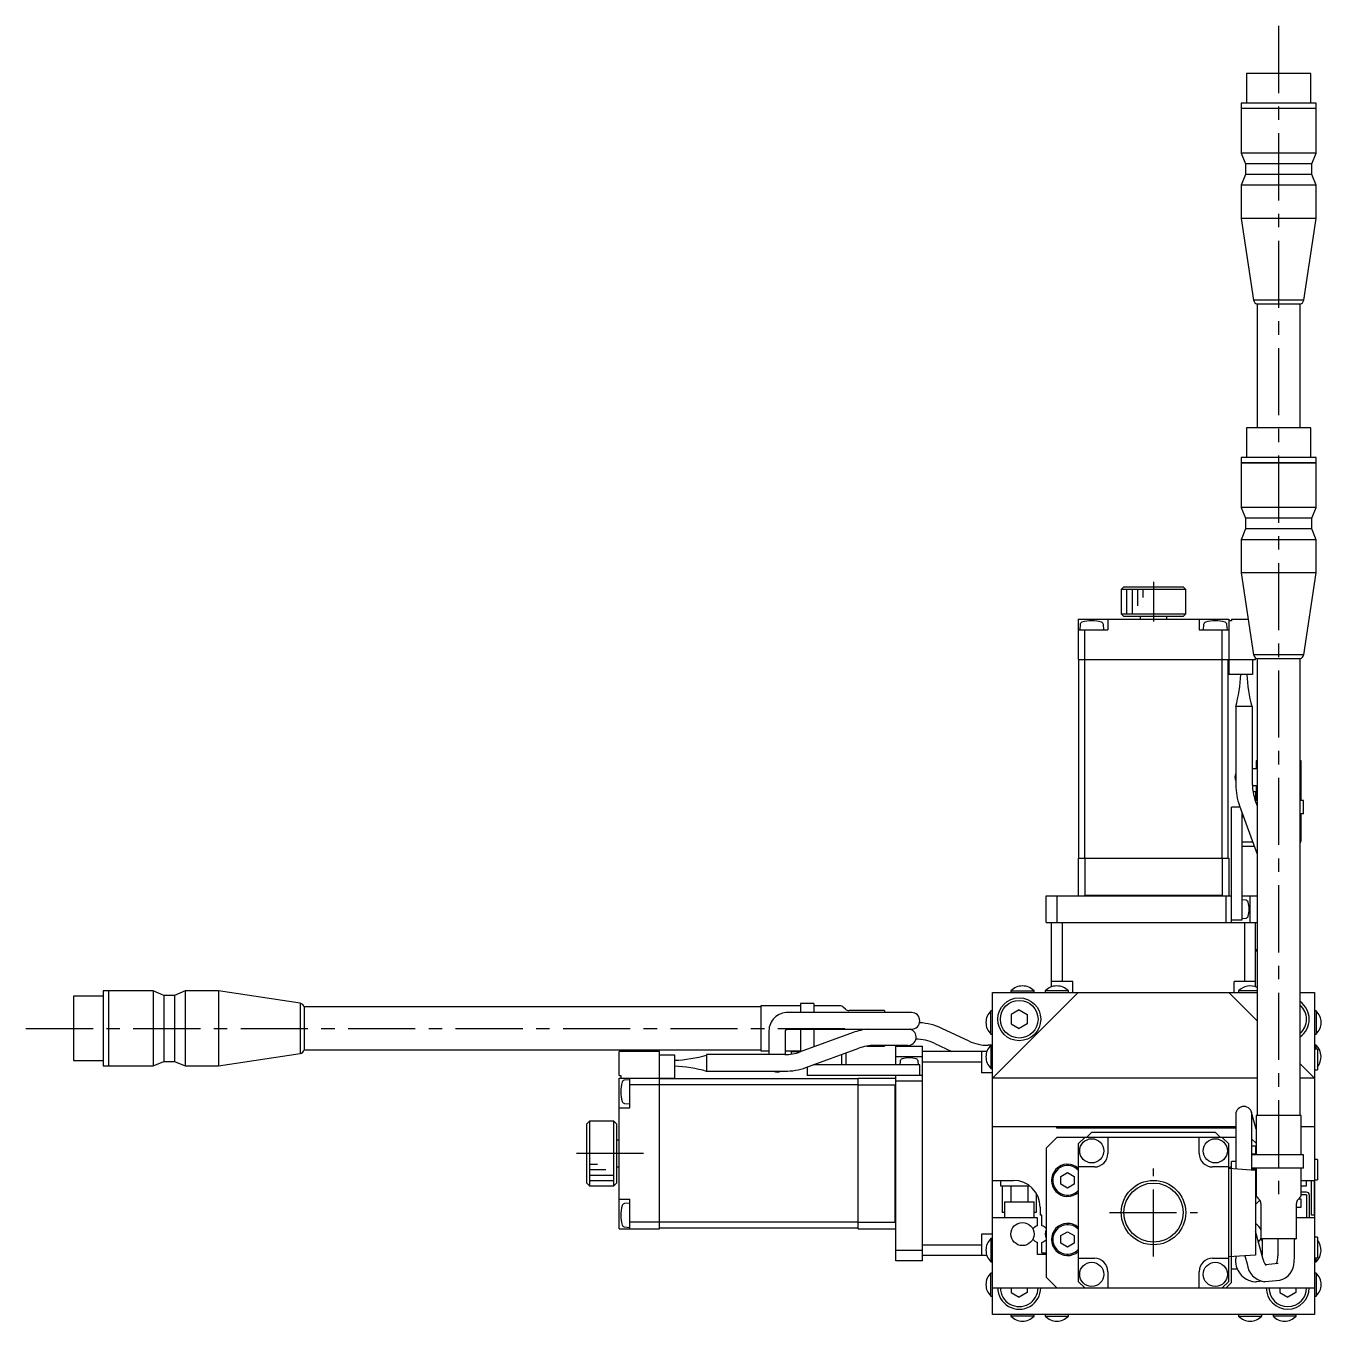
# Model space of a CAD drawing. Extents: x -607 to 414, y 17 to 776.
# Drawn here: x -347.1 to -106, y 534.6 to 775.8 of the extents above; entities that cross this region are included whole.
import ezdxf

# ---------------------------------------------------------------- set-up
doc = ezdxf.new("R2010")
doc.units = 0
doc.header["$LTSCALE"] = 10
doc.linetypes.add('CENTER', pattern=[2, 1.25, -0.25, 0.25, -0.25])
doc.layers.add('1', color=7, linetype='CONTINUOUS')

msp = doc.modelspace()

# ---------------------------------------------------------------- linework, layer by layer
at = {"layer": '1', "color": 4, "linetype": 'CENTER'}
for p, q in [((-113.879256, 775.768523), (-113.879256, 555.768523)), ((-137.179256, 672.275629), (-137.179256, 664.875629)), ((-347.12215, 589.125629), (-192.12215, 589.125629)), ((-232.12215, 565.825629), (-247.12215, 565.825629)), ((-137.179256, 546.625629), (-137.179256, 563.025629)), ((-145.379256, 554.825629), (-128.979256, 554.825629))]:
    msp.add_line(p, q, dxfattribs=at)
at = {"layer": '1', "color": 7, "linetype": 'CONTINUOUS'}
for p, q in [((-119.879254, 766.911417), (-119.879254, 761.411416)), ((-107.879258, 766.911417), (-119.879254, 766.911417)), ((-107.879258, 761.411416), (-107.879258, 766.911417)), ((-120.879255, 761.411416), (-120.879255, 760.411414)), ((-106.879257, 761.411416), (-120.879255, 761.411416)), ((-120.829255, 760.411414), (-120.879255, 760.361414)), ((-106.879257, 760.411414), (-120.879255, 760.411414)), ((-120.879255, 760.361414), (-120.879255, 752.104414)), ((-106.879257, 760.361414), (-120.879255, 760.361414)), ((-106.879257, 760.361414), (-106.929257, 760.411414)), ((-106.879257, 760.411414), (-106.879257, 761.411416)), ((-106.879257, 752.104414), (-106.879257, 760.361414)), ((-120.879255, 752.104414), (-120.029256, 750.104414)), ((-106.879257, 752.104414), (-120.879255, 752.104414)), ((-120.029256, 750.104414), (-120.029256, 748.104414)), ((-107.729256, 750.104414), (-120.029256, 750.104414)), ((-107.729256, 750.104414), (-106.879257, 752.104414)), ((-107.729256, 748.104414), (-107.729256, 750.104414)), ((-120.029256, 748.104414), (-120.879255, 746.104414)), ((-107.729256, 748.104414), (-120.029256, 748.104414)), ((-106.879257, 746.104414), (-107.729256, 748.104414)), ((-120.879255, 746.104414), (-120.879255, 739.911415)), ((-106.879257, 746.104414), (-120.879255, 746.104414)), ((-106.879257, 739.911415), (-106.879257, 746.104414)), ((-120.879255, 739.911415), (-118.563581, 724.677433)), ((-106.879257, 739.911415), (-120.879255, 739.911415)), ((-109.19493, 724.677433), (-106.879257, 739.911415)), ((-109.19493, 724.677433), (-118.563581, 724.677433)), ((-117.879256, 723.953759), (-117.879256, 700.911417)), ((-109.879256, 723.953759), (-117.879256, 723.953759)), ((-109.879256, 700.911417), (-109.879256, 723.953759)), ((-119.879254, 700.911417), (-119.879254, 695.411416)), ((-107.879258, 700.911417), (-119.879254, 700.911417)), ((-107.879258, 695.411416), (-107.879258, 700.911417)), ((-120.879255, 695.411416), (-120.879255, 694.411414)), ((-106.879257, 695.411416), (-120.879255, 695.411416)), ((-106.879257, 694.411414), (-106.879257, 695.411416)), ((-120.829255, 694.411414), (-120.879255, 694.361414)), ((-106.879257, 694.411414), (-120.879255, 694.411414)), ((-120.879255, 694.361414), (-120.879255, 686.104414)), ((-106.879257, 694.361414), (-120.879255, 694.361414)), ((-106.879257, 694.361414), (-106.929257, 694.411414)), ((-106.879257, 686.104414), (-106.879257, 694.361414)), ((-120.879255, 686.104414), (-120.029256, 684.104414)), ((-106.879257, 686.104414), (-120.879255, 686.104414)), ((-107.729256, 684.104414), (-106.879257, 686.104414)), ((-120.029256, 684.104414), (-120.029256, 682.104414)), ((-107.729256, 684.104414), (-120.029256, 684.104414)), ((-107.729256, 682.104414), (-107.729256, 684.104414)), ((-120.029256, 682.104414), (-120.879255, 680.104414)), ((-120.879255, 680.104414), (-120.879255, 673.911415)), ((-106.879257, 680.104414), (-120.879255, 680.104414)), ((-107.729256, 682.104414), (-120.029256, 682.104414)), ((-106.879257, 680.104414), (-107.729256, 682.104414)), ((-106.879257, 673.911415), (-106.879257, 680.104414)), ((-120.879255, 673.911415), (-118.563582, 658.677433)), ((-106.879257, 673.911415), (-120.879255, 673.911415)), ((-109.194931, 658.677433), (-106.879257, 673.911415)), ((-142.679256, 671.325629), (-143.179256, 670.825629)), ((-131.179256, 670.825629), (-143.179256, 670.825629)), ((-143.179256, 670.825629), (-143.179256, 666.325629)), ((-142.679256, 671.325629), (-131.679256, 671.325629)), ((-131.179256, 670.825629), (-131.679256, 671.325629)), ((-131.179256, 666.325629), (-131.179256, 670.825629)), ((-143.179256, 666.325629), (-131.179256, 666.325629)), ((-143.179256, 666.325629), (-142.679256, 665.825629)), ((-131.679256, 665.825629), (-142.679256, 665.825629)), ((-139.679256, 665.825629), (-139.679256, 665.325629)), ((-134.679256, 665.325629), (-134.679256, 665.825629)), ((-131.679256, 665.825629), (-131.179256, 666.325629)), ((-151.179256, 665.325629), (-123.179256, 665.325629)), ((-151.179256, 665.325629), (-151.179256, 657.825629)), ((-151.179256, 663.325629), (-145.679256, 663.325629)), ((-150.843055, 664.310909), (-150.929256, 663.325629)), ((-149.979256, 657.825629), (-149.979256, 663.325629)), ((-146.429256, 663.325629), (-146.515457, 664.310909)), ((-145.679256, 665.325629), (-145.679256, 663.325629)), ((-128.679256, 665.325629), (-128.679256, 663.325629)), ((-128.679256, 663.325629), (-123.179256, 663.325629)), ((-127.843055, 664.310909), (-127.929256, 663.325629)), ((-124.379256, 657.825629), (-124.379256, 663.325629)), ((-123.429256, 663.325629), (-123.515457, 664.310909)), ((-123.179256, 665.325629), (-123.179256, 655.025629)), ((-122.679256, 665.025629), (-123.179256, 665.025629)), ((-122.679256, 665.325629), (-122.679256, 665.025629)), ((-122.679256, 665.325629), (-119.574155, 665.325629)), ((-109.194931, 658.677433), (-118.563582, 658.677433)), ((-151.179256, 657.825629), (-118.179256, 657.825629)), ((-151.079256, 620.825629), (-151.079256, 657.825629)), ((-149.937834, 620.825629), (-149.937834, 657.825629)), ((-124.420677, 620.825629), (-124.420677, 657.825629)), ((-123.279256, 620.825629), (-123.279256, 657.825629)), ((-118.779256, 657.825629), (-118.779256, 655.025629)), ((-118.179256, 657.825629), (-118.179256, 658.102492)), ((-117.879256, 657.953759), (-117.879256, 572.911415)), ((-109.879256, 657.953759), (-117.879256, 657.953759)), ((-109.879256, 572.911415), (-109.879256, 657.953759)), ((-118.779256, 655.025629), (-123.179256, 655.025629)), ((-118.754256, 649.025629), (-121.879256, 649.025629)), ((-121.854256, 649.025629), (-121.854256, 634.488899)), ((-118.754256, 634.488899), (-118.754256, 649.025629)), ((-117.879256, 637.438707), (-118.754256, 637.438707)), ((-117.879256, 638.911415), (-118.079256, 638.911415)), ((-118.079256, 638.911415), (-118.079256, 637.438707)), ((-109.679256, 638.911415), (-109.879256, 638.911415)), ((-109.679256, 631.575629), (-109.679256, 638.911415)), ((-118.752921, 634.338707), (-117.879256, 634.338707)), ((-118.079256, 634.338707), (-118.079256, 631.575629)), ((-118.659293, 633.225629), (-118.179256, 633.225629)), ((-118.179256, 633.225629), (-118.179256, 631.575629)), ((-121.080203, 630.325629), (-122.679256, 630.325629)), ((-122.679256, 608.825629), (-122.679256, 630.325629)), ((-121.157705, 630.538566), (-117.879256, 621.531101)), ((-118.179256, 631.725629), (-118.28967, 631.725629)), ((-118.249256, 631.725629), (-118.249256, 631.611491)), ((-117.879256, 630.594895), (-118.244658, 631.598829)), ((-117.879256, 631.575629), (-118.236214, 631.575629)), ((-109.279256, 631.575629), (-109.879256, 631.575629)), ((-109.279256, 629.075629), (-109.279256, 631.575629)), ((-120.679256, 609.325629), (-120.679256, 629.224036)), ((-120.679256, 628.925629), (-120.570644, 628.925629)), ((-120.679256, 628.510308), (-120.41948, 628.510308)), ((-109.279256, 629.075629), (-109.879256, 629.075629)), ((-109.679256, 624.225629), (-109.679256, 629.075629)), ((-120.679256, 623.842874), (-118.720673, 623.842874)), ((-120.679256, 623.025629), (-118.42322, 623.025629)), ((-151.179256, 620.825629), (-151.179256, 613.825629)), ((-151.179256, 620.825629), (-123.179256, 620.825629)), ((-149.979256, 620.825629), (-149.979256, 613.925629)), ((-124.379256, 620.825629), (-124.379256, 613.925629)), ((-123.179256, 620.825629), (-123.179256, 613.825629)), ((-157.179256, 608.825629), (-157.179256, 613.825629)), ((-157.179256, 613.825629), (-122.679256, 613.825629)), ((-155.179256, 613.825629), (-155.179256, 608.825629)), ((-150.079256, 613.825629), (-149.979256, 613.925629)), ((-149.979256, 613.925629), (-124.379256, 613.925629)), ((-124.379256, 613.925629), (-124.279256, 613.825629)), ((-123.679256, 608.825629), (-123.679256, 613.825629)), ((-120.679256, 613.825629), (-117.879256, 613.825629)), ((-119.996468, 613.015893), (-120.679256, 613.075629)), ((-119.179256, 608.825629), (-119.179256, 613.825629)), ((-157.179256, 608.825629), (-117.879256, 608.825629)), ((-156.179256, 596.854056), (-156.179256, 608.825629)), ((-154.179256, 608.825629), (-154.179256, 597.825629)), ((-122.679256, 609.325629), (-120.679256, 609.325629)), ((-120.679256, 609.575629), (-119.996468, 609.635365)), ((-120.179256, 597.825629), (-120.179256, 608.825629)), ((-118.179256, 596.854056), (-118.179256, 608.825629)), ((-117.879256, 603.994395), (-118.179256, 603.351044)), ((-331.765041, 596.125628), (-332.765043, 596.125628)), ((-332.765043, 596.125628), (-332.765043, 582.12563)), ((-331.715041, 596.125628), (-331.765041, 596.075628)), ((-331.765041, 596.125628), (-331.765041, 582.12563)), ((-323.458041, 596.125628), (-331.715041, 596.125628)), ((-331.715041, 596.125628), (-331.715041, 582.12563)), ((-321.458041, 595.275629), (-323.458041, 596.125628)), ((-323.458041, 596.125628), (-323.458041, 582.12563)), ((-317.458041, 596.125628), (-319.458041, 595.275629)), ((-311.265042, 596.125628), (-317.458041, 596.125628)), ((-317.458041, 596.125628), (-317.458041, 582.12563)), ((-296.031059, 593.809955), (-311.265042, 596.125628)), ((-311.265042, 596.125628), (-311.265042, 582.12563)), ((-167.179257, 579.825629), (-151.179257, 595.825629)), ((-167.179256, 595.825629), (-117.879256, 595.825629)), ((-167.179256, 535.825629), (-167.179256, 595.825629)), ((-163.729256, 596.117877), (-163.729256, 595.825629)), ((-163.729256, 596.117877), (-159.429256, 596.117877)), ((-159.429256, 595.825629), (-159.429256, 596.117877)), ((-157.329256, 596.117877), (-157.329256, 595.825629)), ((-153.029256, 596.117877), (-157.329256, 596.117877)), ((-152.179256, 597.825629), (-156.179256, 597.825629)), ((-153.029256, 595.825629), (-153.029256, 596.117877)), ((-152.179256, 595.825629), (-152.179256, 597.825629)), ((-123.179256, 595.82563), (-117.879256, 590.525629)), ((-122.179256, 595.825629), (-122.179256, 597.825629)), ((-118.179256, 597.825629), (-122.179256, 597.825629)), ((-121.329256, 596.117877), (-121.329256, 595.825629)), ((-117.879256, 596.117877), (-121.329256, 596.117877)), ((-109.879256, 595.825629), (-107.179256, 595.825629)), ((-107.179256, 595.825629), (-107.179256, 535.825629)), ((-332.765043, 595.125627), (-338.265044, 595.125627)), ((-338.265044, 595.125627), (-338.265044, 583.125631)), ((-319.458041, 595.275629), (-321.458041, 595.275629)), ((-321.458041, 595.275629), (-321.458041, 582.975629)), ((-319.458041, 595.275629), (-319.458041, 582.975629)), ((-296.031059, 593.809955), (-296.031059, 584.441303)), ((-202.929256, 593.325629), (-210.265042, 593.325629)), ((-210.265042, 593.325629), (-210.265042, 584.925629)), ((-202.929256, 593.725629), (-202.929256, 592.081197)), ((-200.429256, 593.725629), (-202.929256, 593.725629)), ((-200.429256, 593.725629), (-200.429256, 592.081197)), ((-195.579256, 593.325629), (-200.429256, 593.325629)), ((-210.265042, 593.125629), (-295.307386, 593.125629)), ((-295.307386, 593.125629), (-295.307386, 585.125629)), ((-182.242334, 592.081197), (-205.242334, 592.081197)), ((-194.557935, 592.718522), (-194.872149, 593.032736)), ((-187.265042, 592.425629), (-193.850829, 592.425629)), ((-187.265042, 592.425629), (-187.265042, 592.081197)), ((-167.179256, 592.375629), (-167.471503, 592.375629)), ((-167.471503, 588.075629), (-167.471503, 592.375629)), ((-162.179256, 592.55768), (-163.679256, 591.691654)), ((-163.679256, 591.691654), (-163.679256, 589.959604)), ((-162.179256, 592.55768), (-160.679256, 591.691654)), ((-160.679256, 591.691654), (-160.679256, 589.959604)), ((-106.887008, 592.375629), (-107.179256, 592.375629)), ((-106.887008, 592.375629), (-106.887008, 588.075629)), ((-208.792334, 588.651812), (-208.792334, 584.250629)), ((-205.692334, 588.651812), (-205.691998, 588.663854)), ((-205.692334, 584.251964), (-205.692334, 588.651812)), ((-205.691998, 588.663854), (-205.688479, 588.69261)), ((-205.688479, 588.69261), (-205.682616, 588.716554)), ((-205.682616, 588.716554), (-205.675296, 588.737448)), ((-205.675296, 588.737448), (-205.666923, 588.756227)), ((-205.666923, 588.756227), (-205.657717, 588.773422)), ((-205.657717, 588.773422), (-205.64781, 588.789364)), ((-205.64781, 588.789364), (-205.637288, 588.804264)), ((-205.637288, 588.804264), (-205.626219, 588.818265)), ((-205.626219, 588.818265), (-205.614655, 588.831465)), ((-205.614655, 588.831465), (-205.602639, 588.843936)), ((-205.602639, 588.843936), (-205.588789, 588.857014)), ((-205.588789, 588.857014), (-205.574528, 588.869264)), ((-205.574528, 588.869264), (-205.559928, 588.880713)), ((-205.559928, 588.880713), (-205.545019, 588.891415)), ((-205.545019, 588.891415), (-205.529825, 588.901412)), ((-205.529825, 588.901412), (-205.514369, 588.910736)), ((-205.514369, 588.910736), (-205.498674, 588.919414)), ((-205.498674, 588.919414), (-205.48276, 588.927468)), ((-205.48276, 588.927468), (-205.466647, 588.934916)), ((-205.466647, 588.934916), (-205.450352, 588.941772)), ((-205.450352, 588.941772), (-205.433894, 588.94805)), ((-205.433894, 588.94805), (-205.417291, 588.95376)), ((-205.417291, 588.95376), (-205.400557, 588.958912)), ((-205.400557, 588.958912), (-205.383709, 588.963514)), ((-205.383709, 588.963514), (-205.366762, 588.967573)), ((-205.366762, 588.967573), (-205.349732, 588.971094)), ((-205.349732, 588.971094), (-205.332632, 588.974083)), ((-205.332632, 588.974083), (-205.315479, 588.976544)), ((-205.315479, 588.976544), (-205.298285, 588.978481)), ((-205.298285, 588.978481), (-205.281065, 588.979898)), ((-205.281065, 588.979898), (-205.263833, 588.980797)), ((-205.263833, 588.980797), (-205.247531, 588.981174)), ((-205.247531, 588.981174), (-205.242334, 588.981197)), ((-205.242334, 588.981197), (-182.242334, 588.981197)), ((-202.929256, 588.981197), (-202.929256, 584.76867)), ((-200.429256, 588.981197), (-200.429256, 585.678596)), ((-171.533433, 586.767328), (-176.578039, 589.119667)), ((-163.679256, 589.959604), (-162.179256, 589.093578)), ((-160.679256, 589.959604), (-162.179256, 589.093578)), ((-193.110622, 588.342361), (-202.952455, 584.760226)), ((-177.888156, 586.310112), (-174.704671, 584.825629)), ((-167.471503, 588.075629), (-167.179256, 588.075629)), ((-107.179256, 588.075629), (-106.887008, 588.075629)), ((-311.265042, 582.12563), (-296.031059, 584.441303)), ((-295.307386, 585.125629), (-210.265042, 585.125629)), ((-229.179256, 584.825629), (-236.679256, 584.825629)), ((-236.679256, 580.325629), (-236.679256, 584.825629)), ((-229.179256, 551.825629), (-229.179256, 584.825629)), ((-229.179256, 584.225629), (-226.379256, 584.225629)), ((-226.379256, 584.225629), (-226.379256, 579.825629)), ((-205.842526, 584.250629), (-220.379256, 584.250629)), ((-220.379256, 584.250629), (-220.379256, 581.125629)), ((-210.265042, 584.925629), (-208.792334, 584.925629)), ((-205.692334, 584.925629), (-202.929256, 584.925629)), ((-204.579256, 584.345592), (-204.579256, 584.825629)), ((-204.579256, 584.825629), (-202.929256, 584.825629)), ((-203.079256, 584.825629), (-203.079256, 584.715215)), ((-203.079256, 584.755629), (-202.965118, 584.755629)), ((-201.892193, 581.847179), (-192.050359, 585.429314)), ((-195.196501, 582.325629), (-195.196501, 584.284212)), ((-194.379256, 582.325629), (-194.379256, 584.581665)), ((-190.539287, 585.825629), (-187.265042, 585.825629)), ((-182.923559, 585.938911), (-189.160289, 585.938911)), ((-187.265042, 585.938911), (-187.265042, 585.825629)), ((-185.179256, 585.825629), (-180.179256, 585.825629)), ((-185.179256, 582.325629), (-185.179256, 585.825629)), ((-180.179256, 583.825629), (-185.179256, 583.825629)), ((-180.179256, 545.825629), (-180.179256, 585.825629)), ((-168.207683, 584.825629), (-180.179256, 584.825629)), ((-169.179256, 584.825629), (-169.179256, 580.825629)), ((-167.179256, 585.975629), (-167.962309, 585.975629)), ((-167.471503, 585.975629), (-167.471503, 581.675629)), ((-106.887008, 585.975629), (-107.179256, 585.975629)), ((-106.679256, 585.225629), (-107.179256, 585.225629)), ((-106.887008, 585.225629), (-106.887008, 585.975629)), ((-106.679256, 585.225629), (-106.679256, 581.425629)), ((-338.265044, 583.125631), (-332.765043, 583.125631)), ((-332.765043, 582.12563), (-331.765041, 582.12563)), ((-331.765041, 582.17563), (-331.715041, 582.12563)), ((-331.715041, 582.12563), (-323.458041, 582.12563)), ((-323.458041, 582.12563), (-321.458041, 582.975629)), ((-321.458041, 582.975629), (-319.458041, 582.975629)), ((-319.458041, 582.975629), (-317.458041, 582.12563)), ((-317.458041, 582.12563), (-311.265042, 582.12563)), ((-201.679256, 581.924682), (-201.679256, 580.325629)), ((-180.679256, 582.325629), (-200.577663, 582.325629)), ((-200.279256, 582.325629), (-200.279256, 582.43424)), ((-199.863934, 582.325629), (-199.863934, 582.585405)), ((-184.36952, 583.008416), (-184.429256, 582.325629)), ((-180.929256, 582.325629), (-180.988992, 583.008416)), ((-180.679256, 580.325629), (-180.679256, 582.325629)), ((-169.179256, 582.825629), (-180.179256, 582.825629)), ((-167.471503, 581.675629), (-167.179256, 581.675629)), ((-109.879256, 582.525629), (-107.179256, 579.825629)), ((-107.179256, 581.425629), (-106.679256, 581.425629)), ((-236.679256, 580.325629), (-236.379256, 580.325629)), ((-236.679256, 579.825629), (-226.379256, 579.825629)), ((-236.679256, 551.825629), (-236.679256, 579.825629)), ((-236.379256, 580.325629), (-236.379256, 579.825629)), ((-234.679256, 579.575629), (-235.664535, 579.489428)), ((-234.679256, 574.325629), (-234.679256, 579.825629)), ((-192.179256, 579.725629), (-229.179256, 579.725629)), ((-220.379256, 581.150629), (-205.842526, 581.150629)), ((-180.179256, 580.325629), (-201.679256, 580.325629)), ((-192.179256, 579.825629), (-185.179256, 579.825629)), ((-192.179256, 551.825629), (-192.179256, 579.825629)), ((-185.179256, 545.825629), (-185.179256, 580.325629)), ((-180.179256, 579.325629), (-185.179256, 579.325629)), ((-167.179256, 580.825629), (-169.179256, 580.825629)), ((-117.879256, 579.825629), (-167.179257, 579.825629)), ((-107.179257, 579.825629), (-109.879256, 579.825629)), ((-229.179256, 578.625629), (-234.679256, 578.625629)), ((-192.179256, 578.584208), (-229.179256, 578.584208)), ((-192.179256, 578.625629), (-185.279256, 578.625629)), ((-185.279256, 578.625629), (-185.179256, 578.725629)), ((-185.279256, 553.025629), (-185.279256, 578.625629)), ((-236.679256, 574.325629), (-234.679256, 574.325629)), ((-235.664535, 575.16183), (-234.679256, 575.075629)), ((-242.179256, 571.825629), (-242.679256, 571.325629)), ((-242.179256, 571.825629), (-242.179256, 559.825629)), ((-237.679256, 571.825629), (-242.179256, 571.825629)), ((-237.679256, 559.825629), (-237.679256, 571.825629)), ((-237.179256, 571.325629), (-237.679256, 571.825629)), ((-121.86158, 573.104147), (-121.86158, 562.983488)), ((-118.079256, 570.381954), (-118.912691, 573.492375)), ((-118.86158, 562.773708), (-118.86158, 573.104147)), ((-118.079256, 572.911415), (-118.079256, 565.575629)), ((-109.679256, 572.911415), (-118.079256, 572.911415)), ((-109.679256, 565.575629), (-109.679256, 572.911415)), ((-242.679256, 560.325629), (-242.679256, 571.325629)), ((-237.179256, 571.325629), (-237.179256, 560.325629)), ((-167.179257, 570.825629), (-121.86158, 570.825629)), ((-155.179256, 570.525629), (-155.179256, 570.825629)), ((-121.86158, 570.525629), (-155.179256, 570.525629)), ((-148.679256, 569.825629), (-149.679256, 568.825629)), ((-148.679256, 569.825629), (-125.679256, 569.825629)), ((-124.679256, 568.825629), (-125.679256, 569.825629)), ((-118.198139, 570.825629), (-118.079256, 570.825629)), ((-109.679256, 570.825629), (-107.179256, 570.825629)), ((-236.679256, 568.325629), (-237.179256, 568.325629)), ((-155.179256, 568.825629), (-157.179256, 566.825629)), ((-157.179256, 566.825629), (-157.179256, 542.825629)), ((-121.86158, 568.825629), (-155.179256, 568.825629)), ((-149.979256, 568.825629), (-151.179256, 567.625629)), ((-151.179256, 567.625629), (-151.179256, 542.025629)), ((-145.679256, 568.825629), (-145.679256, 565.825629)), ((-128.679256, 565.825629), (-128.679256, 568.825629)), ((-123.179256, 567.625629), (-124.379256, 568.825629)), ((-123.179256, 542.025629), (-123.179256, 567.625629)), ((-118.079256, 567.725629), (-118.86158, 568.507953)), ((-118.86158, 567.225629), (-118.179256, 567.225629)), ((-118.179256, 567.225629), (-118.179256, 565.575629)), ((-121.86158, 564.325629), (-122.679256, 564.325629)), ((-122.679256, 541.825629), (-122.679256, 564.325629)), ((-118.179256, 565.725629), (-118.86158, 565.725629)), ((-109.279256, 565.575629), (-118.86158, 565.575629)), ((-118.249256, 565.725629), (-118.249256, 565.575629)), ((-109.279256, 563.075629), (-109.279256, 565.575629)), ((-106.679256, 564.725629), (-107.179256, 564.725629)), ((-106.679256, 564.725629), (-106.679256, 560.925629)), ((-237.179256, 563.325629), (-236.679256, 563.325629)), ((-154.429256, 561.547317), (-153.179256, 562.269005)), ((-153.179256, 562.269005), (-151.929256, 561.547317)), ((-148.179256, 563.325629), (-151.179256, 563.325629)), ((-123.179256, 563.325629), (-126.179256, 563.325629)), ((-123.179256, 563.075629), (-118.179256, 562.725999)), ((-109.279256, 563.075629), (-118.86158, 563.075629)), ((-118.86158, 562.925629), (-118.179256, 562.925629)), ((-118.249256, 563.075629), (-118.249256, 562.925629)), ((-118.179256, 563.075629), (-118.179256, 546.925263)), ((-118.079256, 563.075629), (-118.079256, 558.225629)), ((-109.679256, 558.225629), (-109.679256, 563.075629)), ((-242.679256, 560.325629), (-242.179256, 559.825629)), ((-242.179256, 559.825629), (-237.679256, 559.825629)), ((-237.679256, 559.825629), (-237.179256, 560.325629)), ((-167.179256, 560.825629), (-163.279256, 560.825629)), ((-165.679256, 560.825629), (-165.679256, 559.825629)), ((-165.679256, 559.825629), (-160.279256, 559.825629)), ((-165.354683, 559.825629), (-165.354683, 554.825629)), ((-163.76697, 559.825629), (-163.76697, 556.825629)), ((-160.591543, 559.825629), (-160.591543, 556.825629)), ((-154.429256, 560.103941), (-154.429256, 561.547317)), ((-153.179256, 559.382253), (-154.429256, 560.103941)), ((-151.929256, 560.103941), (-153.179256, 559.382253)), ((-151.929256, 561.547317), (-151.929256, 560.103941)), ((-109.679256, 560.825629), (-107.179256, 560.825629)), ((-109.679256, 559.825629), (-108.679256, 559.825629)), ((-108.679256, 559.825629), (-108.679256, 560.825629)), ((-107.779256, 554.325629), (-107.779256, 560.825629)), ((-107.279256, 560.825629), (-107.279256, 554.325629)), ((-107.179256, 560.925629), (-106.679256, 560.925629)), ((-236.679256, 557.325629), (-234.679256, 557.325629)), ((-234.679256, 551.825629), (-234.679256, 557.325629)), ((-159.00383, 558.4154), (-159.00383, 554.825629)), ((-118.179256, 556.325629), (-117.391586, 557.113299)), ((-117.786363, 557.518522), (-117.47215, 557.204309)), ((-110.286363, 557.204309), (-109.97215, 557.518522)), ((-109.679256, 557.325629), (-110.165043, 557.325629)), ((-108.679256, 558.125629), (-109.684269, 558.125629)), ((-108.679256, 558.625629), (-109.679256, 558.625629)), ((-109.679256, 555.825629), (-109.679256, 557.325629)), ((-108.679256, 558.125629), (-108.679256, 553.825629)), ((-108.179256, 558.125629), (-108.179256, 553.825629)), ((-234.679256, 556.575629), (-235.664535, 556.489428)), ((-164.929256, 554.825629), (-165.354683, 554.825629)), ((-164.929256, 556.825629), (-159.429256, 556.825629)), ((-164.929256, 556.825629), (-164.929256, 553.825629)), ((-159.429256, 553.825629), (-159.429256, 556.825629)), ((-159.00383, 554.825629), (-159.429256, 554.825629)), ((-158.279256, 555.825629), (-158.279256, 554.325629)), ((-117.179256, 556.497202), (-117.179256, 549.911415)), ((-110.579256, 549.911415), (-110.579256, 556.497202)), ((-110.579256, 555.825629), (-109.679256, 555.825629)), ((-229.179256, 553.025629), (-234.679256, 553.025629)), ((-192.179256, 553.06705), (-229.179256, 553.06705)), ((-192.179256, 553.025629), (-185.279256, 553.025629)), ((-185.179256, 552.925629), (-185.279256, 553.025629)), ((-158.779256, 553.825629), (-167.179256, 553.825629)), ((-158.779256, 552.361909), (-158.779256, 553.825629)), ((-157.979256, 554.325629), (-158.279256, 554.325629)), ((-157.979256, 552.361909), (-157.979256, 554.325629)), ((-107.179256, 553.825629), (-110.579256, 553.825629)), ((-107.279256, 554.325629), (-107.779256, 554.325629)), ((-236.679256, 551.825629), (-229.179256, 551.825629)), ((-235.664535, 552.16183), (-234.679256, 552.075629)), ((-192.179256, 551.925629), (-229.179256, 551.925629)), ((-192.179256, 551.825629), (-185.179256, 551.825629)), ((-167.179256, 550.825629), (-169.179256, 550.825629)), ((-169.179256, 550.825629), (-169.179256, 546.825629)), ((-167.179256, 549.975629), (-167.471503, 549.975629)), ((-167.471503, 549.975629), (-167.471503, 545.675629)), ((-154.429256, 550.547317), (-153.179256, 551.269005)), ((-154.429256, 549.103941), (-154.429256, 550.547317)), ((-153.179256, 551.269005), (-151.929256, 550.547317)), ((-151.929256, 550.547317), (-151.929256, 549.103941)), ((-116.753616, 546.070379), (-118.179256, 551.390942)), ((-110.579256, 549.911415), (-117.179256, 549.911415)), ((-116.979256, 549.911415), (-116.979256, 546.912481)), ((-114.029256, 549.911415), (-114.029256, 546.77694)), ((-110.929256, 546.77694), (-110.929256, 549.911415)), ((-106.679256, 550.225629), (-107.179256, 550.225629)), ((-106.679256, 550.225629), (-106.679256, 546.425629)), ((-185.179256, 547.825629), (-180.179256, 547.825629)), ((-180.179256, 548.825629), (-169.179256, 548.825629)), ((-158.779256, 547.025629), (-158.779256, 549.289349)), ((-157.979256, 547.325629), (-157.979256, 549.289349)), ((-153.179256, 548.382253), (-154.429256, 549.103941)), ((-151.929256, 549.103941), (-153.179256, 548.382253)), ((-180.179256, 545.825629), (-185.179256, 545.825629)), ((-168.207683, 546.825629), (-180.179256, 546.825629)), ((-167.471503, 545.675629), (-167.179256, 545.675629)), ((-157.179256, 547.025629), (-158.779256, 547.025629)), ((-157.979256, 547.325629), (-157.179256, 547.325629)), ((-151.179256, 546.325629), (-148.179256, 546.325629)), ((-126.179256, 546.325629), (-123.179256, 546.325629)), ((-118.179256, 546.925259), (-123.179256, 546.575629)), ((-121.86158, 546.66777), (-121.86158, 546.442038)), ((-120.155018, 546.787104), (-119.747986, 545.26804)), ((-117.089959, 547.325629), (-116.979256, 547.325629)), ((-116.979256, 547.025629), (-117.009574, 547.025629)), ((-113.983561, 545.322861), (-116.330545, 545.095356)), ((-116.223116, 544.970282), (-116.293038, 545.045794)), ((-107.179256, 546.425629), (-106.679256, 546.425629)), ((-107.179256, 545.675629), (-106.887008, 545.675629)), ((-106.887008, 545.675629), (-106.887008, 546.425629)), ((-167.179256, 543.575629), (-167.471503, 543.575629)), ((-167.471503, 539.275629), (-167.471503, 543.575629)), ((-157.179256, 542.825629), (-155.179256, 540.825629)), ((-145.679256, 543.825629), (-145.679256, 540.825629)), ((-128.679256, 540.825629), (-128.679256, 543.825629)), ((-122.679256, 544.325629), (-121.470427, 544.325629)), ((-106.887008, 543.575629), (-107.179256, 543.575629)), ((-106.887008, 543.575629), (-106.887008, 539.275629)), ((-167.179256, 540.825629), (-107.179256, 540.825629)), ((-163.679256, 540.825629), (-163.679256, 539.959604)), ((-160.679256, 540.825629), (-160.679256, 539.959604)), ((-151.179256, 542.025629), (-149.979256, 540.825629)), ((-124.379256, 540.825629), (-123.179256, 542.025629)), ((-123.679256, 540.825629), (-122.679256, 541.825629)), ((-118.339413, 541.94326), (-118.184235, 541.952267)), ((-118.184235, 541.952267), (-118.029785, 541.969988)), ((-118.029785, 541.969988), (-117.970489, 541.979136)), ((-117.970489, 541.979136), (-117.3194, 542.086791)), ((-116.566869, 541.966353), (-116.437297, 541.9714)), ((-116.437297, 541.9714), (-116.373528, 541.976659)), ((-116.373528, 541.976659), (-113.684465, 542.237323)), ((-113.679256, 540.825629), (-113.679256, 539.959604)), ((-110.679256, 540.825629), (-110.679256, 539.959604)), ((-167.471503, 539.275629), (-167.179256, 539.275629)), ((-163.679256, 539.959604), (-162.179256, 539.093578)), ((-160.679256, 539.959604), (-162.179256, 539.093578)), ((-113.679256, 539.959604), (-112.179256, 539.093578)), ((-110.679256, 539.959604), (-112.179256, 539.093578)), ((-107.179256, 539.275629), (-106.887008, 539.275629)), ((-107.179256, 535.825629), (-167.179256, 535.825629)), ((-163.729256, 535.825629), (-163.729256, 535.533381)), ((-159.429256, 535.533381), (-163.729256, 535.533381)), ((-159.429256, 535.533381), (-159.429256, 535.825629)), ((-157.329256, 535.825629), (-157.329256, 535.533381)), ((-157.329256, 535.533381), (-153.029256, 535.533381)), ((-153.029256, 535.533381), (-153.029256, 535.825629)), ((-121.329256, 535.825629), (-121.329256, 535.533381)), ((-121.329256, 535.533381), (-117.029256, 535.533381)), ((-117.029256, 535.533381), (-117.029256, 535.825629)), ((-114.929256, 535.825629), (-114.929256, 535.533381)), ((-110.629256, 535.533381), (-114.929256, 535.533381)), ((-110.629256, 535.533381), (-110.629256, 535.825629))]:
    msp.add_line(p, q, dxfattribs=at)
at = {"layer": '1', "color": 9, "linetype": 'CONTINUOUS'}
for p, q in [((-142.179256, 670.825629), (-142.179256, 666.325629)), ((-141.179256, 670.825629), (-141.179256, 666.325629)), ((-140.179256, 670.825629), (-140.179256, 667.825629)), ((-139.179256, 670.825629), (-139.179256, 669.325629)), ((-242.179256, 563.825629), (-240.679256, 563.825629)), ((-242.179256, 562.825629), (-239.179256, 562.825629)), ((-242.179256, 561.825629), (-237.679256, 561.825629)), ((-242.179256, 560.825629), (-237.679256, 560.825629))]:
    msp.add_line(p, q, dxfattribs=at)
at = {"layer": '1', "color": 7, "linetype": 'CONTINUOUS'}
for centre, radius in [((-162.179256, 590.825629), 4), ((-162.179256, 590.825629), 3.5), ((-148.679256, 566.325629), 2.25), ((-125.679256, 566.325629), 2.25), ((-137.179256, 554.825629), 6), ((-137.179256, 554.825629), 5.5), ((-161.579256, 550.825629), 2.15), ((-148.679256, 543.325629), 2.25), ((-125.679256, 543.325629), 2.25)]:
    msp.add_circle(centre, radius, dxfattribs=at)
for centre, radius, start, end in [((-117.591339, 724.911416), 1.000002, 193.531698, 253.266744), ((-110.167173, 724.911416), 1.000002, 286.733256, 346.468302), ((-150.344958, 664.267331), 0.5, 107.629155, 175), ((-148.679256, 659.025629), 6, 72.370845, 107.629155), ((-147.013554, 664.267331), 0.5, 5, 72.370845), ((-127.344958, 664.267331), 0.5, 107.629155, 175), ((-125.679256, 659.025629), 6, 72.370845, 107.629155), ((-124.013554, 664.267331), 0.5, 5, 72.370845), ((-117.591339, 658.911416), 1.000002, 193.531698, 253.266744), ((-110.167173, 658.911416), 1.000002, 286.733256, 346.468302), ((-147.818319, 656.172702), 26.90568, 344.595351, 357.556562), ((-91.240918, 656.439532), 28.615444, 182.832165, 195.015922), ((-120.461075, 635.888707), 1.55, 154.004196, 205.995804), ((-110.304256, 634.488899), 11.55, 180, 200), ((-110.304256, 634.488899), 8.45, 180, 200), ((-110.679256, 624.225629), 1, 323.130048, 0), ((-120.040046, 612.517795), 0.5, 15.362549, 85), ((-124.379256, 611.325629), 5, 344.637451, 15.362549), ((-120.040046, 610.133462), 0.5, 275, 344.637451), ((-161.579256, 594.025629), 3, 44.220044, 135.779956), ((-155.179256, 594.025629), 3, 44.220044, 135.779956), ((-119.179256, 594.025629), 3, 64.320724, 135.779956), ((-296.265043, 592.837712), 1.000002, 16.733256, 76.468302), ((-195.579256, 592.325629), 1, 45, 90), ((-112.179256, 590.825629), 4, 305.099626, 54.900374), ((-112.179256, 590.825629), 3.5, 311.082324, 48.917676), ((-205.304293, 588.593215), 3.488533, 88.982322, 179.037553), ((-193.850829, 593.425629), 1, 225, 270), ((-182.242334, 590.531197), 1.55, 270, 90), ((-165.379256, 590.225629), 3, 134.220044, 225.779956), ((-108.979256, 590.225629), 3, 314.220044, 45.779956), ((-189.160289, 577.488911), 11.55, 95.730189, 110), ((-182.923559, 587.488911), 1.55, 270, 74.315525), ((-181.45928, 578.651812), 11.55, 65, 86.394235), ((-181.45928, 578.651812), 8.45, 65, 90), ((-167.962309, 594.425629), 8.45, 245, 270), ((-296.265043, 585.413546), 1.000002, 283.531698, 343.266744), ((-227.793158, 611.763967), 28.615444, 272.832165, 285.015922), ((-205.842526, 592.700629), 8.45, 270, 290), ((-189.160289, 577.488911), 8.45, 90, 110), ((-182.679256, 578.625629), 5, 74.637451, 105.362549), ((-165.379256, 583.825629), 3, 134.220044, 225.779956), ((-108.979256, 583.825629), 3, 320.055495, 45.779956), ((-227.526328, 555.186566), 26.90568, 74.595351, 87.556562), ((-205.842526, 592.700629), 11.55, 270, 290), ((-183.871422, 582.964839), 0.5, 105.362549, 175), ((-181.487089, 582.964839), 0.5, 5, 74.637451), ((-230.379256, 577.325629), 6, 162.370845, 197.629155), ((-235.620957, 578.991331), 0.5, 95, 162.370845), ((-207.242334, 582.54381), 1.55, 244.004196, 295.995804), ((-235.620957, 575.659927), 0.5, 197.629155, 265), ((-120.36158, 573.104147), 1.5, 0, 180), ((-148.179256, 565.825629), 2.5, 270, 0), ((-126.179256, 565.825629), 2.5, 180, 270), ((-153.179256, 560.825629), 3, 48.189685, 311.810315), ((-153.179256, 560.825629), 2.75, 43.341758, 316.658242), ((-121.179256, 560.825629), 3, 120, 131.810315), ((-121.179256, 560.825629), 2.75, 123.055731, 126.052353), ((-120.749256, 560.325629), 3.3, 51.98772, 55.108576), ((-163.279256, 555.825629), 5, 0, 90), ((-117.079256, 558.225629), 1, 180, 225), ((-118.179256, 556.497202), 1, 0, 45), ((-109.579256, 556.497202), 1, 135, 180), ((-110.679256, 558.225629), 1, 315, 0), ((-108.679256, 558.125629), 0.5, 359.999999, 89.999999), ((-230.379256, 554.325629), 6, 162.370845, 197.629155), ((-235.620957, 555.991331), 0.5, 95, 162.370845), ((-235.620957, 552.659927), 0.5, 197.629155, 265), ((-158.379256, 550.825629), 1.5875, 104.594028, 143.220956), ((-158.379256, 550.825629), 1.5875, 40.895446, 75.405971), ((-153.179256, 549.825629), 3, 48.189685, 311.810315), ((-153.179256, 549.825629), 2.75, 43.341758, 316.658242), ((-119.179256, 550.825629), 2.15, 21.528908, 62.282252), ((-165.379256, 547.825629), 3, 134.220044, 225.779956), ((-158.379256, 550.825629), 1.5875, 216.779043, 255.405971), ((-155.179256, 550.825629), 2.15, 158.471096, 201.528904), ((-119.179256, 550.825629), 2.15, 316.1527, 338.471092), ((-115.979256, 550.825629), 1.5875, 139.104557, 143.220957), ((-115.979256, 550.825629), 1.5875, 216.779043, 230.955687), ((-112.779256, 550.825629), 2.15, 329.368848, 334.835696), ((-158.379256, 550.825629), 1.5875, 284.594029, 319.104554), ((-108.979256, 547.825629), 3, 314.220044, 39.944505), ((-148.179256, 543.825629), 2.5, 0, 90), ((-126.179256, 543.825629), 2.5, 90, 180), ((-117.923722, 545.896881), 3.975414, 172.11807232, 263.99787546), ((-116.048452, 545.649157), 3.719113, 185.88172043, 261.98730174), ((-113.890789, 546.741482), 2.940434, 193.19303223, 215.21731836), ((-117.604216, 546.682004), 3.57622, 337.108519, 1.521178), ((-114.417348, 545.573609), 3.415834, 282.38939775, 2.14397779), ((-118.619665, 546.770339), 7.690412, 352.0102167, 0.04918291), ((-165.379256, 541.425629), 3, 134.220044, 225.779956), ((-108.979256, 541.425629), 3, 314.220044, 45.779956), ((-162.179256, 540.825629), 4, 179.999996, 0.000003), ((-162.179256, 540.825629), 3.5, 180, 0.000004), ((-112.179256, 540.825629), 4, 180.000003, 359.999996), ((-112.179256, 540.825629), 3.5, 180, 359.999995), ((-161.579256, 537.625629), 3, 224.220044, 315.779956), ((-155.179256, 537.625629), 3, 224.220044, 315.779956), ((-119.179256, 537.625629), 3, 224.220044, 315.779956), ((-112.779256, 537.625629), 3, 224.220044, 315.779956)]:
    msp.add_arc(centre, radius, start, end, dxfattribs=at)

doc.saveas('drawing.dxf')
